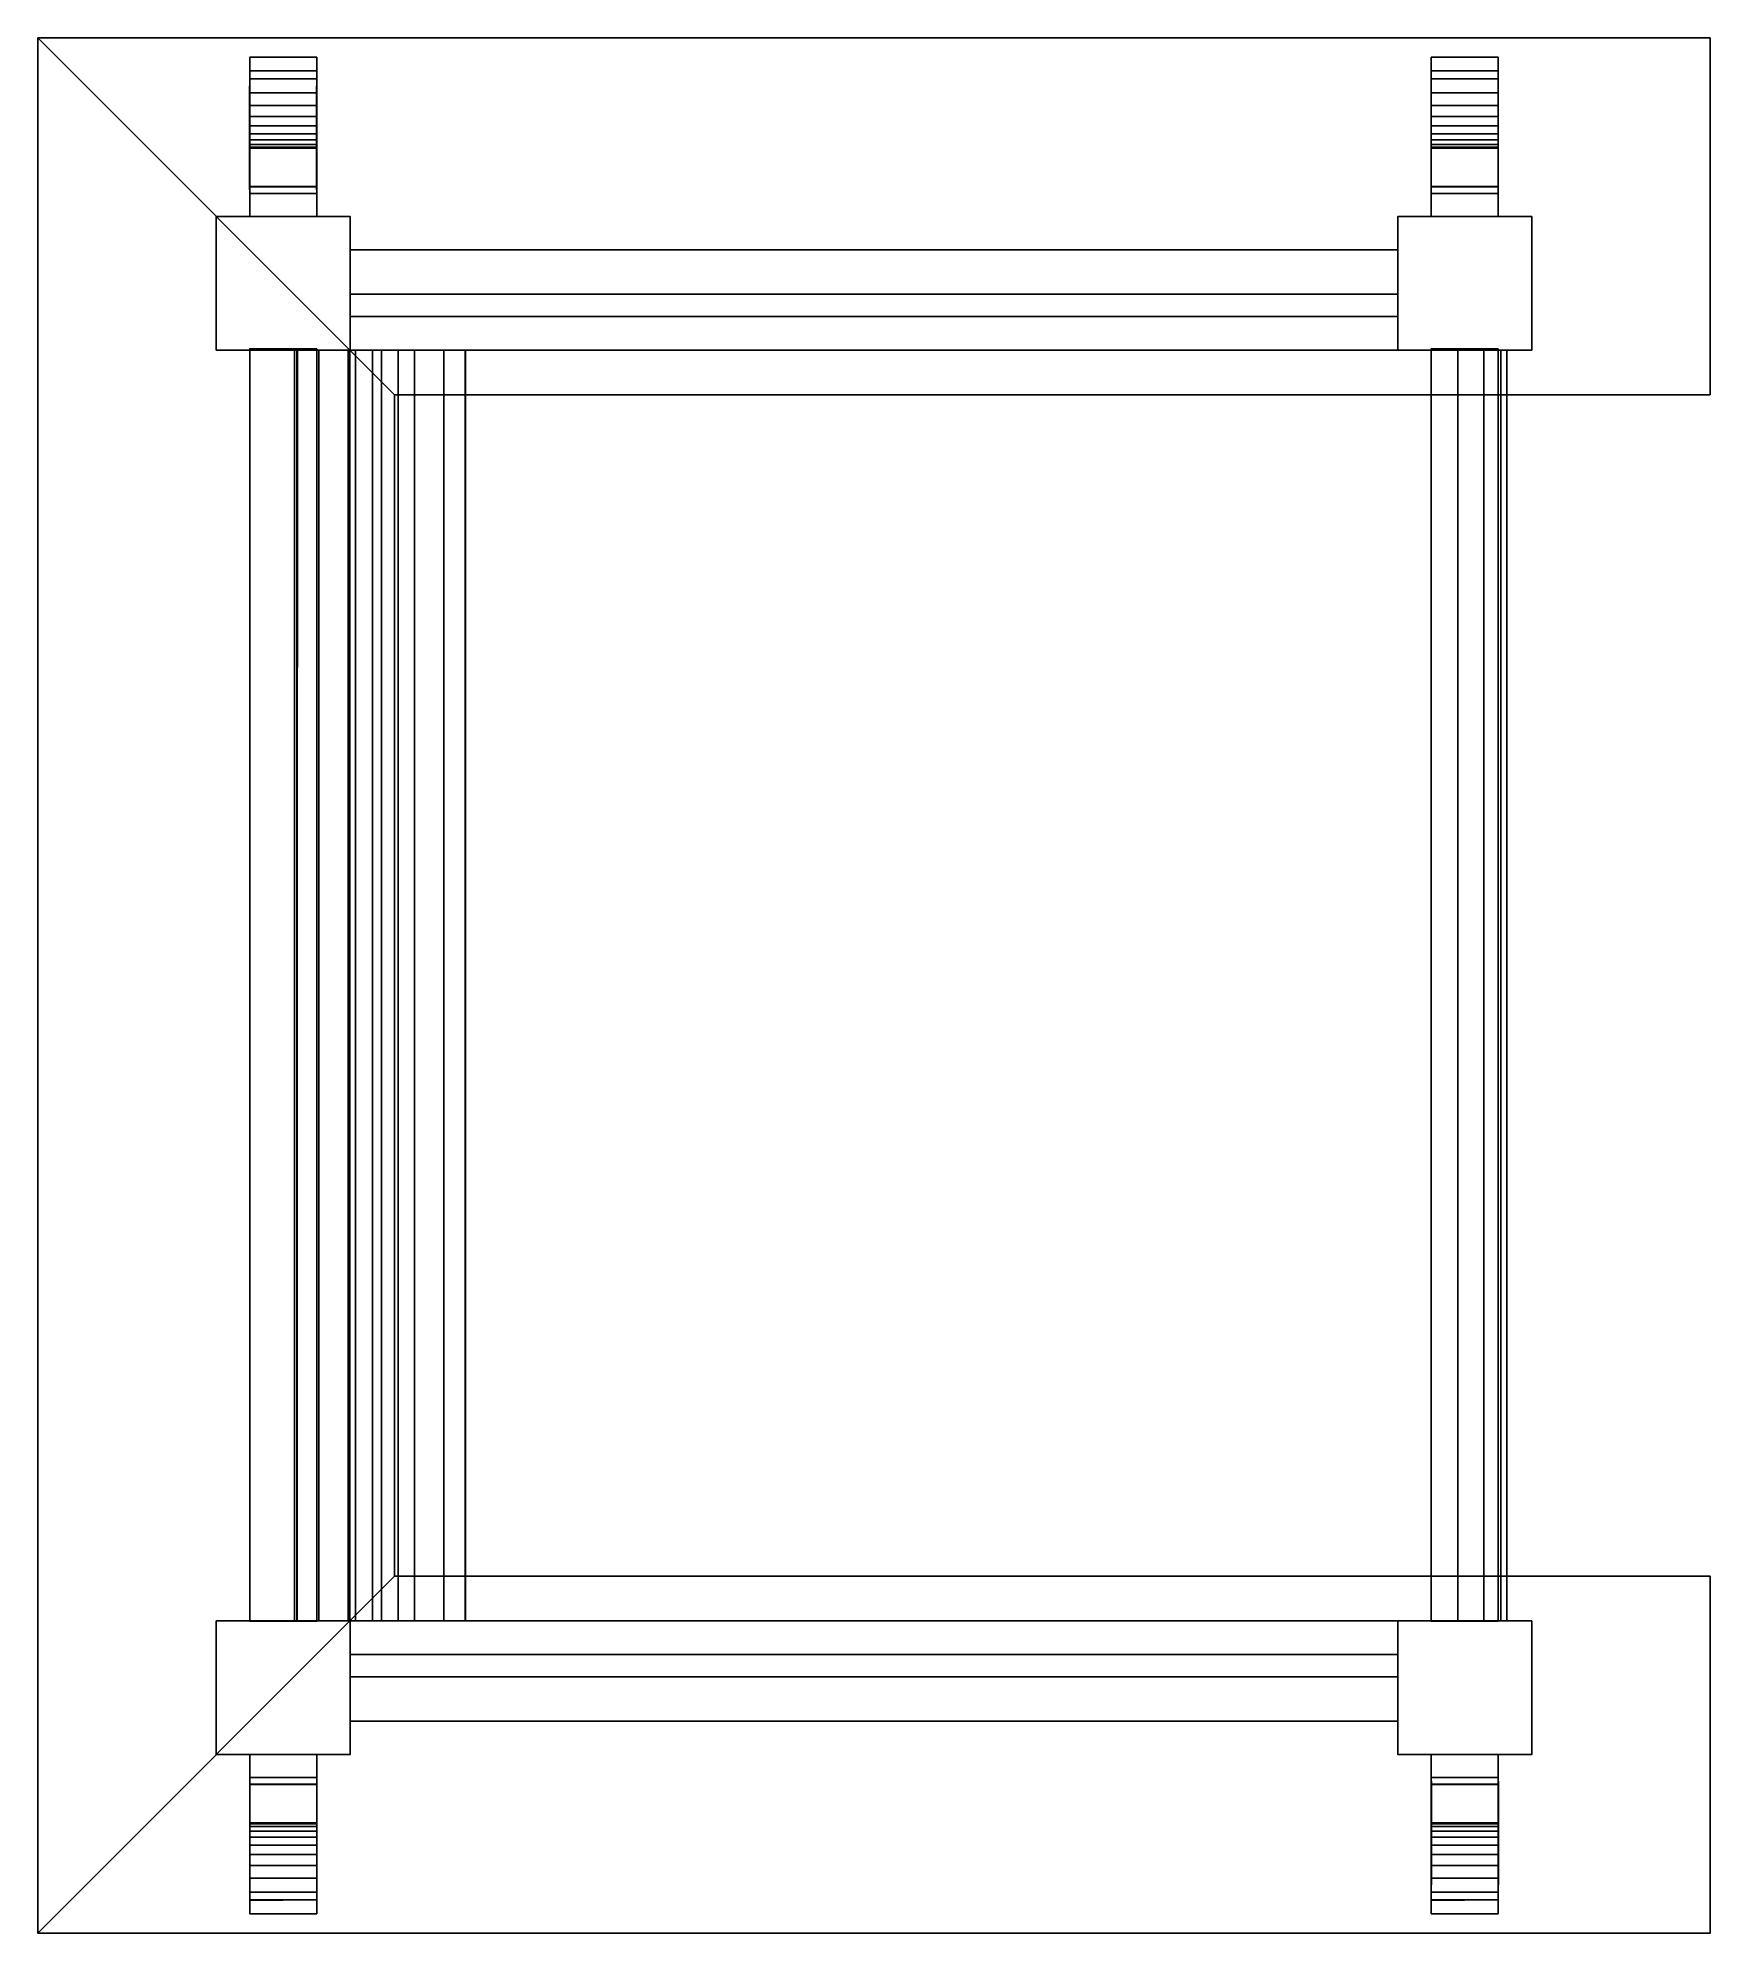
# Model space of a CAD drawing. Extents: x 0 to 0.95, y -0.54 to 0.54.
import ezdxf

# ---------------------------------------------------------------- set-up
doc = ezdxf.new("R2010")
doc.units = 0
doc.layers.get('0').update_dxf_attribs({"linetype": 'CONTINUOUS'})

msp = doc.modelspace()

# ---------------------------------------------------------------- linework, layer by layer
at = {"color": 242}
for p, q in [((0.2053, 0.3619, 0.3257), (0.2053, -0.3619, 0.3257)), ((0.2436, 0.3619, 0.6882), (0.2436, -0.3619, 0.6882)), ((0.8089, 0.3619, 0.4217), (0.8089, -0.3619, 0.4217))]:
    msp.add_line(p, q, dxfattribs=at)
msp.add_lwpolyline([(0.2434, -0.3619), (0.1476, -0.3619), (0.1478, -0.3619), (0.1478, -0.3619)], dxfattribs=at)
at = {"color": 0, "linetype": 'CONTINUOUS'}
for points in [[(0, -0.5398, 0.7366), (0, 0.5397, 0.7366), (0, 0.5397, 0.7112), (0, -0.5398, 0.7112)], [(0, 0.5397, 0.7366), (0.9525, 0.5397, 0.7366), (0.9525, 0.5397, 0.7112), (0, 0.5397, 0.7112)], [(0.9525, 0.5397, 0.7366), (0.9525, 0.3365, 0.7366), (0.9525, 0.3365, 0.7112), (0.9525, 0.5397, 0.7112)], [(0.1588, 0.5287, 0.7112), (0.1207, 0.5287, 0.7112), (0.1207, 0.5209, 0.6079), (0.1588, 0.5209, 0.6079)], [(0.1588, 0.4381, 0.7112), (0.1207, 0.4381, 0.7112), (0.1207, 0.5287, 0.7112), (0.1588, 0.5287, 0.7112)], [(0.8318, 0.5287, 0.7112), (0.7937, 0.5287, 0.7112), (0.7937, 0.5209, 0.6079), (0.8318, 0.5209, 0.6079)], [(0.8318, 0.4381, 0.7112), (0.7937, 0.4381, 0.7112), (0.7937, 0.5287, 0.7112), (0.8318, 0.5287, 0.7112)], [(0.1588, 0.4381, 0.1426), (0.1207, 0.4381, 0.1426), (0.1207, 0.4512, 0.1426), (0.1588, 0.4512, 0.1426)], [(0.8318, 0.4381, 0.1426), (0.7937, 0.4381, 0.1426), (0.7937, 0.4512, 0.1426), (0.8318, 0.4512, 0.1426)], [(0.1016, 0.3619), (0.1016, 0.4381), (0.1016, 0.4381, 0.7112), (0.1016, 0.3619, 0.7112)], [(0.1778, 0.4381), (0.1016, 0.4381), (0.1016, 0.4381, 0.7112), (0.1778, 0.4381, 0.7112)], [(0.1778, 0.3619, 0.7112), (0.1016, 0.3619, 0.7112), (0.1016, 0.4381, 0.7112), (0.1778, 0.4381, 0.7112)], [(0.1588, 0.4381, 0.7112), (0.1207, 0.4381, 0.7112), (0.1207, 0.4381, 0.1426), (0.1588, 0.4381, 0.1426)], [(0.1778, 0.3619), (0.1778, 0.4381), (0.1778, 0.4381, 0.7112), (0.1778, 0.3619, 0.7112)], [(0.7747, 0.3619), (0.7747, 0.4381), (0.7747, 0.4381, 0.7112), (0.7747, 0.3619, 0.7112)], [(0.8509, 0.4381), (0.7747, 0.4381), (0.7747, 0.4381, 0.7112), (0.8509, 0.4381, 0.7112)], [(0.8509, 0.3619, 0.7112), (0.7747, 0.3619, 0.7112), (0.7747, 0.4381, 0.7112), (0.8509, 0.4381, 0.7112)], [(0.8318, 0.4381, 0.7112), (0.7937, 0.4381, 0.7112), (0.7937, 0.4381, 0.1426), (0.8318, 0.4381, 0.1426)], [(0.8509, 0.3619), (0.8509, 0.4381), (0.8509, 0.4381, 0.7112), (0.8509, 0.3619, 0.7112)], [(0.1778, 0.381, 0.1426), (0.1778, 0.4191, 0.1426), (0.1778, 0.4191, 0.3204), (0.1778, 0.381, 0.3204)], [(0.7747, 0.4191, 0.1426), (0.1778, 0.4191, 0.1426), (0.1778, 0.4191, 0.3204), (0.7747, 0.4191, 0.3204)], [(0.7747, 0.381, 0.1426), (0.1778, 0.381, 0.1426), (0.1778, 0.4191, 0.1426), (0.7747, 0.4191, 0.1426)], [(0.7747, 0.381, 0.3204), (0.1778, 0.381, 0.3204), (0.1778, 0.4191, 0.3204), (0.7747, 0.4191, 0.3204)], [(0.7747, 0.381, 0.1426), (0.7747, 0.4191, 0.1426), (0.7747, 0.4191, 0.3204), (0.7747, 0.381, 0.3204)], [(0.1778, 0.381, 0.3204), (0.1778, 0.3937, 0.3204), (0.1778, 0.3937, 0.7086), (0.1778, 0.381, 0.7086)], [(0.1778, 0.3937, 0.3204), (0.7747, 0.3937, 0.3204), (0.7747, 0.3937, 0.7086), (0.1778, 0.3937, 0.7086)], [(0.1778, 0.381, 0.3204), (0.7747, 0.381, 0.3204), (0.7747, 0.3937, 0.3204), (0.1778, 0.3937, 0.3204)], [(0.1778, 0.381, 0.7086), (0.7747, 0.381, 0.7086), (0.7747, 0.3937, 0.7086), (0.1778, 0.3937, 0.7086)], [(0.7747, 0.381, 0.3204), (0.7747, 0.3937, 0.3204), (0.7747, 0.3937, 0.7086), (0.7747, 0.381, 0.7086)], [(0.1778, 0.381, 0.3204), (0.7747, 0.381, 0.3204), (0.7747, 0.381, 0.7086), (0.1778, 0.381, 0.7086)], [(0.7747, 0.381, 0.1426), (0.1778, 0.381, 0.1426), (0.1778, 0.381, 0.3204), (0.7747, 0.381, 0.3204)], [(0.1778, 0.3619), (0.1016, 0.3619), (0.1016, 0.3619, 0.7112), (0.1778, 0.3619, 0.7112)], [(0.1207, 0.3627, 0.1426), (0.1207, -0.362, 0.1426), (0.1207, -0.362, 0.3204), (0.1207, 0.3627, 0.3204)], [(0.1588, 0.3627, 0.3204), (0.1588, -0.362, 0.3204), (0.1207, -0.362, 0.3204), (0.1207, 0.3627, 0.3204)], [(0.1588, 0.3627, 0.1426), (0.1588, -0.362, 0.1426), (0.1207, -0.362, 0.1426), (0.1207, 0.3627, 0.1426)], [(0.1588, 0.3627, 0.1426), (0.1207, 0.3627, 0.1426), (0.1207, 0.3627, 0.3204), (0.1588, 0.3627, 0.3204)], [(0.1461, -0.362, 0.3204), (0.1461, 0.3619, 0.3204), (0.1461, 0.3619, 0.7066), (0.1461, -0.362, 0.7066)], [(0.1588, -0.362, 0.3204), (0.1461, -0.362, 0.3204), (0.1461, 0.3619, 0.3204), (0.1588, 0.3619, 0.3204)], [(0.1588, -0.362, 0.7066), (0.1461, -0.362, 0.7066), (0.1461, 0.3619, 0.7066), (0.1588, 0.3619, 0.7066)], [(0.1588, 0.3619, 0.3204), (0.1461, 0.3619, 0.3204), (0.1461, 0.3619, 0.7066), (0.1588, 0.3619, 0.7066)], [(0.1588, 0.3627, 0.1426), (0.1588, -0.362, 0.1426), (0.1588, -0.362, 0.3204), (0.1588, 0.3627, 0.3204)], [(0.1588, -0.362, 0.3204), (0.1588, 0.3619, 0.3204), (0.1588, 0.3619, 0.7066), (0.1588, -0.362, 0.7066)], [(0.8509, 0.3619), (0.7747, 0.3619), (0.7747, 0.3619, 0.7112), (0.8509, 0.3619, 0.7112)], [(0.7937, 0.3627, 0.1426), (0.7937, -0.362, 0.1426), (0.7937, -0.362, 0.3204), (0.7937, 0.3627, 0.3204)], [(0.8318, 0.3627, 0.3204), (0.8318, -0.362, 0.3204), (0.7937, -0.362, 0.3204), (0.7937, 0.3627, 0.3204)], [(0.8318, 0.3627, 0.1426), (0.8318, -0.362, 0.1426), (0.7937, -0.362, 0.1426), (0.7937, 0.3627, 0.1426)], [(0.8318, 0.3627, 0.1426), (0.7937, 0.3627, 0.1426), (0.7937, 0.3627, 0.3204), (0.8318, 0.3627, 0.3204)], [(0.8318, 0.3627, 0.1426), (0.8318, -0.362, 0.1426), (0.8318, -0.362, 0.3204), (0.8318, 0.3627, 0.3204)], [(0.2032, 0.3365, 0.7366), (0.2032, -0.3365, 0.7366), (0.2032, -0.3365, 0.7112), (0.2032, 0.3365, 0.7112)], [(0.9525, 0.3365, 0.7366), (0.2032, 0.3365, 0.7366), (0.2032, 0.3365, 0.7112), (0.9525, 0.3365, 0.7112)], [(0.2032, -0.3365, 0.7366), (0.9525, -0.3365, 0.7366), (0.9525, -0.3365, 0.7112), (0.2032, -0.3365, 0.7112)], [(0.9525, -0.3365, 0.7366), (0.9525, -0.5398, 0.7366), (0.9525, -0.5398, 0.7112), (0.9525, -0.3365, 0.7112)], [(0.1016, -0.4381), (0.1016, -0.3619), (0.1016, -0.3619, 0.7112), (0.1016, -0.4381, 0.7112)], [(0.1778, -0.3619), (0.1016, -0.3619), (0.1016, -0.3619, 0.7112), (0.1778, -0.3619, 0.7112)], [(0.1778, -0.4381, 0.7112), (0.1016, -0.4381, 0.7112), (0.1016, -0.3619, 0.7112), (0.1778, -0.3619, 0.7112)], [(0.1588, -0.362, 0.1426), (0.1207, -0.362, 0.1426), (0.1207, -0.362, 0.3204), (0.1588, -0.362, 0.3204)], [(0.1588, -0.362, 0.3204), (0.1461, -0.362, 0.3204), (0.1461, -0.362, 0.7066), (0.1588, -0.362, 0.7066)], [(0.1778, -0.4381), (0.1778, -0.3619), (0.1778, -0.3619, 0.7112), (0.1778, -0.4381, 0.7112)], [(0.7747, -0.4381), (0.7747, -0.3619), (0.7747, -0.3619, 0.7112), (0.7747, -0.4381, 0.7112)], [(0.8509, -0.3619), (0.7747, -0.3619), (0.7747, -0.3619, 0.7112), (0.8509, -0.3619, 0.7112)], [(0.8509, -0.4381), (0.7747, -0.4381), (0.7747, -0.3619), (0.8509, -0.3619)], [(0.8509, -0.4381, 0.7112), (0.7747, -0.4381, 0.7112), (0.7747, -0.3619, 0.7112), (0.8509, -0.3619, 0.7112)], [(0.8318, -0.362, 0.1426), (0.7937, -0.362, 0.1426), (0.7937, -0.362, 0.3204), (0.8318, -0.362, 0.3204)], [(0.8509, -0.4381), (0.8509, -0.3619), (0.8509, -0.3619, 0.7112), (0.8509, -0.4381, 0.7112)], [(0.1778, -0.381, 0.3204), (0.1778, -0.3937, 0.3204), (0.1778, -0.3937, 0.7106), (0.1778, -0.381, 0.7106)], [(0.7747, -0.381, 0.3204), (0.1778, -0.381, 0.3204), (0.1778, -0.381, 0.7106), (0.7747, -0.381, 0.7106)], [(0.1778, -0.4191, 0.1426), (0.1778, -0.381, 0.1426), (0.1778, -0.381, 0.3204), (0.1778, -0.4191, 0.3204)], [(0.7747, -0.381, 0.1426), (0.1778, -0.381, 0.1426), (0.1778, -0.381, 0.3204), (0.7747, -0.381, 0.3204)], [(0.7747, -0.4191, 0.1426), (0.1778, -0.4191, 0.1426), (0.1778, -0.381, 0.1426), (0.7747, -0.381, 0.1426)], [(0.7747, -0.381, 0.3204), (0.1778, -0.381, 0.3204), (0.1778, -0.3937, 0.3204), (0.7747, -0.3937, 0.3204)], [(0.7747, -0.4191, 0.3204), (0.1778, -0.4191, 0.3204), (0.1778, -0.381, 0.3204), (0.7747, -0.381, 0.3204)], [(0.7747, -0.381, 0.7106), (0.1778, -0.381, 0.7106), (0.1778, -0.3937, 0.7106), (0.7747, -0.3937, 0.7106)], [(0.7747, -0.381, 0.3204), (0.7747, -0.3937, 0.3204), (0.7747, -0.3937, 0.7106), (0.7747, -0.381, 0.7106)], [(0.7747, -0.4191, 0.1426), (0.7747, -0.381, 0.1426), (0.7747, -0.381, 0.3204), (0.7747, -0.4191, 0.3204)], [(0.7747, -0.3937, 0.3204), (0.1778, -0.3937, 0.3204), (0.1778, -0.3937, 0.7106), (0.7747, -0.3937, 0.7106)], [(0.7747, -0.4191, 0.1426), (0.1778, -0.4191, 0.1426), (0.1778, -0.4191, 0.3204), (0.7747, -0.4191, 0.3204)], [(0.1778, -0.4381), (0.1016, -0.4381), (0.1016, -0.4381, 0.7112), (0.1778, -0.4381, 0.7112)], [(0.1207, -0.4381, 0.7112), (0.1588, -0.4381, 0.7112), (0.1588, -0.4381, 0.1426), (0.1207, -0.4381, 0.1426)], [(0.1207, -0.4381, 0.1426), (0.1588, -0.4381, 0.1426), (0.1588, -0.4512, 0.1426), (0.1207, -0.4512, 0.1426)], [(0.1207, -0.4381, 0.7112), (0.1588, -0.4381, 0.7112), (0.1588, -0.5287, 0.7112), (0.1207, -0.5287, 0.7112)], [(0.8509, -0.4381), (0.7747, -0.4381), (0.7747, -0.4381, 0.7112), (0.8509, -0.4381, 0.7112)], [(0.7937, -0.4381, 0.7112), (0.8318, -0.4381, 0.7112), (0.8318, -0.4381, 0.1426), (0.7937, -0.4381, 0.1426)], [(0.7937, -0.4381, 0.1426), (0.8318, -0.4381, 0.1426), (0.8318, -0.4512, 0.1426), (0.7937, -0.4512, 0.1426)], [(0.7937, -0.4381, 0.7112), (0.8318, -0.4381, 0.7112), (0.8318, -0.5287, 0.7112), (0.7937, -0.5287, 0.7112)], [(0.1207, -0.5287, 0.7112), (0.1588, -0.5287, 0.7112), (0.1588, -0.5209, 0.6079), (0.1207, -0.5209, 0.6079)], [(0.9525, -0.5398, 0.7366), (0, -0.5398, 0.7366), (0, -0.5398, 0.7112), (0.9525, -0.5398, 0.7112)]]:
    msp.add_3dface(points, dxfattribs=at)
at = {"color": 242, "linetype": 'CONTINUOUS'}
for points in [[(0.1474, 0.3619, 0.6882), (0.1476, 0.3619, 0.4272), (0.1476, -0.3619, 0.4272), (0.1474, -0.3619, 0.6882)], [(0.2053, 0.3619, 0.3257), (0.8089, 0.3619, 0.3259), (0.8089, -0.3619, 0.3259), (0.2053, -0.3619, 0.3257)], [(0.2434, 0.3619, 0.4272), (0.2436, 0.3619, 0.6882), (0.2436, -0.3619, 0.6882), (0.2434, -0.3619, 0.4272)]]:
    msp.add_3dface(points, dxfattribs=at)

# ---------------------------------------------------------------- meshes
mesh = msp.add_polyface()
corners = [(0.2032, 0.3365, 0.7112), (0.2032, -0.3365, 0.7112), (0, -0.5398, 0.7112), (0, 0.5397, 0.7112)]
mesh.append_faces([[corners[k] for k in face] for face in [(0, 1, 2, 3)]], dxfattribs={"vtx1": -1, "vtx3": -1})
mesh = msp.add_polyface()
corners = [(0.2032, 0.3365, 0.7366), (0.2032, -0.3365, 0.7366), (0, -0.5398, 0.7366), (0, 0.5397, 0.7366)]
mesh.append_faces([[corners[k] for k in face] for face in [(0, 1, 2, 3)]], dxfattribs={"vtx1": -1, "vtx3": -1})
mesh = msp.add_polyface()
corners = [(0.9525, 0.3365, 0.7112), (0.9525, 0.5397, 0.7112), (0, 0.5397, 0.7112), (0.2032, 0.3365, 0.7112)]
mesh.append_faces([[corners[k] for k in face] for face in [(0, 1, 2, 3)]], dxfattribs={"vtx2": -1})
mesh = msp.add_polyface()
corners = [(0.9525, 0.3365, 0.7366), (0.9525, 0.5397, 0.7366), (0, 0.5397, 0.7366), (0.2032, 0.3365, 0.7366)]
mesh.append_faces([[corners[k] for k in face] for face in [(0, 1, 2, 3)]], dxfattribs={"vtx2": -1})
mesh = msp.add_polyface()
corners = [(0.1207, 0.4381, 0.7112), (0.1207, 0.5287, 0.7112), (0.1207, 0.5209, 0.6079), (0.1207, 0.5164, 0.6037), (0.1206, 0.5084, 0.595), (0.1207, 0.5013, 0.5857), (0.1207, 0.495, 0.5758), (0.1207, 0.4896, 0.5654), (0.1206, 0.4851, 0.5546), (0.1207, 0.4815, 0.5434), (0.1206, 0.479, 0.5319), (0.1206, 0.4775, 0.5203), (0.1207, 0.477, 0.5086)]
mesh.append_faces([[corners[k] for k in face] for face in [(0, 3, 4), (0, 4, 5), (0, 5, 6), (0, 6, 7), (0, 7, 8), (0, 8, 9), (0, 9, 10), (0, 10, 11), (0, 11, 12)]], dxfattribs={"vtx0": -1, "vtx2": -1})
mesh.append_faces([[corners[k] for k in face] for face in [(0, 1, 2, 3)]], dxfattribs={"vtx3": -1})
at = {"color": 0, "linetype": 'CONTINUOUS'}
mesh = msp.add_polyface(dxfattribs=at)
corners = [(0.1206, 0.477, 0.5086), (0.1588, 0.477, 0.5086), (0.1587, 0.455, 0.1679), (0.1206, 0.455, 0.1679), (0.1207, 0.4551, 0.1682), (0.1207, 0.4512, 0.1426), (0.1588, 0.4512, 0.1426), (0.1588, 0.4551, 0.1682), (0.1207, 0.5164, 0.6037), (0.1588, 0.5164, 0.6037), (0.1588, 0.5084, 0.595), (0.1207, 0.5084, 0.595), (0.1207, 0.4816, 0.5434), (0.1588, 0.4816, 0.5434), (0.1588, 0.479, 0.5319), (0.1207, 0.479, 0.5319), (0.1207, 0.4775, 0.5203), (0.1588, 0.4775, 0.5203), (0.1206, 0.479, 0.5319), (0.1588, 0.479, 0.5319), (0.1207, 0.495, 0.5758), (0.1588, 0.495, 0.5758), (0.1588, 0.4896, 0.5654), (0.1207, 0.4896, 0.5654), (0.1588, 0.4851, 0.5546), (0.1207, 0.4851, 0.5546), (0.1207, 0.5013, 0.5857), (0.1588, 0.5013, 0.5857), (0.1587, 0.5084, 0.595), (0.1587, 0.5013, 0.5857), (0.1207, 0.5209, 0.6079), (0.1588, 0.5211, 0.608)]
mesh.append_faces([[corners[k] for k in face] for face in [(4, 5, 6, 7)]], dxfattribs={"color": 0})
mesh.append_faces([[corners[k] for k in face] for face in [(0, 1, 2, 3), (9, 8, 30, 31)]], dxfattribs={"vtx0": -1, "color": 0})
mesh.append_faces([[corners[k] for k in face] for face in [(8, 9, 10, 11), (12, 13, 14, 15), (16, 17, 1, 0), (18, 19, 17, 16), (20, 21, 22, 23), (23, 22, 24, 25), (25, 24, 13, 12), (26, 27, 21, 20), (11, 28, 29, 26)]], dxfattribs={"vtx0": -1, "vtx2": -1, "color": 0})
mesh = msp.add_polyface()
corners = [(0.1588, 0.4381, 0.7112), (0.1588, 0.5287, 0.7112), (0.1588, 0.5209, 0.6079), (0.1588, 0.5164, 0.6037), (0.1587, 0.5084, 0.595), (0.1588, 0.5013, 0.5857), (0.1588, 0.495, 0.5758), (0.1588, 0.4896, 0.5654), (0.1587, 0.4851, 0.5546), (0.1588, 0.4815, 0.5434), (0.1587, 0.479, 0.5319), (0.1587, 0.4775, 0.5203), (0.1588, 0.477, 0.5086)]
mesh.append_faces([[corners[k] for k in face] for face in [(0, 3, 4), (0, 4, 5), (0, 5, 6), (0, 6, 7), (0, 7, 8), (0, 8, 9), (0, 9, 10), (0, 10, 11), (0, 11, 12)]], dxfattribs={"vtx0": -1, "vtx2": -1})
mesh.append_faces([[corners[k] for k in face] for face in [(0, 1, 2, 3)]], dxfattribs={"vtx3": -1})
mesh = msp.add_polyface()
corners = [(0.7937, 0.4381, 0.7112), (0.7937, 0.5287, 0.7112), (0.7937, 0.5209, 0.6079), (0.7937, 0.5164, 0.6037), (0.7937, 0.5084, 0.595), (0.7937, 0.5013, 0.5857), (0.7937, 0.495, 0.5758), (0.7937, 0.4896, 0.5654), (0.7937, 0.4851, 0.5546), (0.7937, 0.4815, 0.5434), (0.7937, 0.479, 0.5319), (0.7937, 0.4775, 0.5203), (0.7937, 0.477, 0.5086)]
mesh.append_faces([[corners[k] for k in face] for face in [(0, 3, 4), (0, 4, 5), (0, 5, 6), (0, 6, 7), (0, 7, 8), (0, 8, 9), (0, 9, 10), (0, 10, 11), (0, 11, 12)]], dxfattribs={"vtx0": -1, "vtx2": -1})
mesh.append_faces([[corners[k] for k in face] for face in [(0, 1, 2, 3)]], dxfattribs={"vtx3": -1})
mesh = msp.add_polyface(dxfattribs=at)
corners = [(0.7937, 0.477, 0.5086), (0.8318, 0.477, 0.5086), (0.8318, 0.455, 0.1679), (0.7937, 0.455, 0.1679), (0.7937, 0.4551, 0.1682), (0.7937, 0.4512, 0.1426), (0.8318, 0.4512, 0.1426), (0.8318, 0.4551, 0.1682), (0.7937, 0.5164, 0.6037), (0.8318, 0.5164, 0.6037), (0.8318, 0.5084, 0.595), (0.7937, 0.5084, 0.595), (0.7937, 0.4816, 0.5434), (0.8318, 0.4816, 0.5434), (0.8318, 0.479, 0.5319), (0.7937, 0.479, 0.5319), (0.7937, 0.4775, 0.5203), (0.8318, 0.4775, 0.5203), (0.7937, 0.479, 0.5319), (0.8318, 0.479, 0.5319), (0.7937, 0.495, 0.5758), (0.8318, 0.495, 0.5758), (0.8318, 0.4896, 0.5654), (0.7937, 0.4896, 0.5654), (0.8318, 0.4851, 0.5546), (0.7937, 0.4851, 0.5546), (0.7937, 0.5013, 0.5857), (0.8318, 0.5013, 0.5857), (0.8318, 0.5084, 0.595), (0.8318, 0.5013, 0.5857), (0.7937, 0.5209, 0.6079), (0.8318, 0.5211, 0.608)]
mesh.append_faces([[corners[k] for k in face] for face in [(4, 5, 6, 7)]], dxfattribs={"color": 0})
mesh.append_faces([[corners[k] for k in face] for face in [(0, 1, 2, 3), (9, 8, 30, 31)]], dxfattribs={"vtx0": -1, "color": 0})
mesh.append_faces([[corners[k] for k in face] for face in [(8, 9, 10, 11), (12, 13, 14, 15), (16, 17, 1, 0), (18, 19, 17, 16), (20, 21, 22, 23), (23, 22, 24, 25), (25, 24, 13, 12), (26, 27, 21, 20), (11, 28, 29, 26)]], dxfattribs={"vtx0": -1, "vtx2": -1, "color": 0})
mesh = msp.add_polyface()
corners = [(0.8318, 0.4381, 0.7112), (0.8318, 0.5287, 0.7112), (0.8318, 0.5209, 0.6079), (0.8318, 0.5164, 0.6037), (0.8318, 0.5084, 0.595), (0.8318, 0.5013, 0.5857), (0.8318, 0.495, 0.5758), (0.8318, 0.4896, 0.5654), (0.8318, 0.4851, 0.5546), (0.8318, 0.4815, 0.5434), (0.8318, 0.479, 0.5319), (0.8318, 0.4775, 0.5203), (0.8318, 0.477, 0.5086)]
mesh.append_faces([[corners[k] for k in face] for face in [(0, 3, 4), (0, 4, 5), (0, 5, 6), (0, 6, 7), (0, 7, 8), (0, 8, 9), (0, 9, 10), (0, 10, 11), (0, 11, 12)]], dxfattribs={"vtx0": -1, "vtx2": -1})
mesh.append_faces([[corners[k] for k in face] for face in [(0, 1, 2, 3)]], dxfattribs={"vtx3": -1})
mesh = msp.add_polyface()
corners = [(0.1207, 0.4551, 0.1682), (0.1207, 0.477, 0.5086), (0.1207, 0.4381, 0.7112), (0.1207, 0.4381, 0.1426)]
mesh.append_faces([[corners[k] for k in face] for face in [(0, 1, 2, 3)]], dxfattribs={"vtx1": -1, "vtx3": -1})
mesh = msp.add_polyface()
corners = [(0.1588, 0.4551, 0.1682), (0.1588, 0.477, 0.5086), (0.1588, 0.4381, 0.7112), (0.1588, 0.4381, 0.1426)]
mesh.append_faces([[corners[k] for k in face] for face in [(0, 1, 2, 3)]], dxfattribs={"vtx1": -1, "vtx3": -1})
mesh = msp.add_polyface()
corners = [(0.7937, 0.4551, 0.1682), (0.7937, 0.477, 0.5086), (0.7937, 0.4381, 0.7112), (0.7937, 0.4381, 0.1426)]
mesh.append_faces([[corners[k] for k in face] for face in [(0, 1, 2, 3)]], dxfattribs={"vtx1": -1, "vtx3": -1})
mesh = msp.add_polyface()
corners = [(0.8318, 0.4551, 0.1682), (0.8318, 0.477, 0.5086), (0.8318, 0.4381, 0.7112), (0.8318, 0.4381, 0.1426)]
mesh.append_faces([[corners[k] for k in face] for face in [(0, 1, 2, 3)]], dxfattribs={"vtx1": -1, "vtx3": -1})
mesh = msp.add_polyface()
corners = [(0.1207, 0.4551, 0.1682), (0.1206, 0.455, 0.1679), (0.1207, 0.4512, 0.1426), (0.1207, 0.4381, 0.1426)]
mesh.append_faces([[corners[k] for k in face] for face in [(0, 1, 2, 3)]], dxfattribs={"vtx3": -1})
mesh = msp.add_polyface()
corners = [(0.1588, 0.4551, 0.1682), (0.1587, 0.455, 0.1679), (0.1588, 0.4512, 0.1426), (0.1588, 0.4381, 0.1426)]
mesh.append_faces([[corners[k] for k in face] for face in [(0, 1, 2, 3)]], dxfattribs={"vtx3": -1})
mesh = msp.add_polyface()
corners = [(0.7937, 0.4551, 0.1682), (0.7937, 0.455, 0.1679), (0.7937, 0.4512, 0.1426), (0.7937, 0.4381, 0.1426)]
mesh.append_faces([[corners[k] for k in face] for face in [(0, 1, 2, 3)]], dxfattribs={"vtx3": -1})
mesh = msp.add_polyface()
corners = [(0.8318, 0.4551, 0.1682), (0.8318, 0.455, 0.1679), (0.8318, 0.4512, 0.1426), (0.8318, 0.4381, 0.1426)]
mesh.append_faces([[corners[k] for k in face] for face in [(0, 1, 2, 3)]], dxfattribs={"vtx3": -1})
at = {"color": 242}
mesh = msp.add_polyface(dxfattribs=at)
corners = [(0.2434, 0.3619, 0.4272), (0.2436, 0.3619, 0.6882), (0.2313, 0.3619, 0.7029), (0.2146, 0.3619, 0.7125), (0.1957, 0.3619, 0.7159), (0.1768, 0.3619, 0.7125), (0.1601, 0.3619, 0.7029), (0.1474, 0.3619, 0.6882), (0.1476, 0.3619, 0.4272)]
mesh.append_faces([[corners[k] for k in face] for face in [(0, 7, 8)]], dxfattribs={"vtx0": -1, "color": 242})
mesh.append_faces([[corners[k] for k in face] for face in [(0, 3, 4), (0, 4, 5), (0, 5, 6), (0, 6, 7)]], dxfattribs={"vtx0": -1, "vtx2": -1, "color": 242})
mesh.append_faces([[corners[k] for k in face] for face in [(0, 1, 2, 3)]], dxfattribs={"vtx3": -1, "color": 242})
mesh = msp.add_polyface(dxfattribs=at)
corners = [(0.2053, 0.3619, 0.4219), (0.8089, 0.3619, 0.4217), (0.8333, 0.3619, 0.3927), (0.8367, 0.3619, 0.3738), (0.8333, 0.3619, 0.3549), (0.8237, 0.3619, 0.3382), (0.8089, 0.3619, 0.3259), (0.2053, 0.3619, 0.3257), (0.1906, 0.3619, 0.3381), (0.181, 0.3619, 0.3547), (0.1776, 0.3619, 0.3736), (0.181, 0.3619, 0.3926), (0.1906, 0.3619, 0.4092)]
mesh.append_faces([[corners[k] for k in face] for face in [(0, 11, 12)]], dxfattribs={"vtx0": -1, "color": 242})
mesh.append_faces([[corners[k] for k in face] for face in [(0, 3, 4), (0, 4, 5), (0, 5, 6), (0, 6, 7), (0, 7, 8), (0, 8, 9), (0, 9, 10), (0, 10, 11)]], dxfattribs={"vtx0": -1, "vtx2": -1, "color": 242})
mesh.append_faces([[corners[k] for k in face] for face in [(0, 1, 2, 3)]], dxfattribs={"vtx3": -1, "color": 242})
at = {"color": 242, "linetype": 'CONTINUOUS'}
mesh = msp.add_polyface(dxfattribs=at)
corners = [(0.8089, 0.3619, 0.4217), (0.2053, 0.3619, 0.4219), (0.2053, -0.3619, 0.4219), (0.8089, -0.3619, 0.4217)]
mesh.append_faces([[corners[k] for k in face] for face in [(0, 1, 2, 3)]], dxfattribs={"color": 242})
mesh = msp.add_polyface()
corners = [(0, -0.5398, 0.7112), (0.2032, -0.3365, 0.7112), (0.9525, -0.3365, 0.7112), (0.9525, -0.5398, 0.7112)]
mesh.append_faces([[corners[k] for k in face] for face in [(0, 1, 2, 3)]], dxfattribs={"vtx0": -1})
mesh = msp.add_polyface()
corners = [(0, -0.5398, 0.7366), (0.2032, -0.3365, 0.7366), (0.9525, -0.3365, 0.7366), (0.9525, -0.5398, 0.7366)]
mesh.append_faces([[corners[k] for k in face] for face in [(0, 1, 2, 3)]], dxfattribs={"vtx0": -1})
at = {"color": 242}
mesh = msp.add_polyface(dxfattribs=at)
corners = [(0.2434, -0.3619, 0.4272), (0.2436, -0.3619, 0.6882), (0.2313, -0.3619, 0.7029), (0.2146, -0.3619, 0.7125), (0.1957, -0.3619, 0.7159), (0.1768, -0.3619, 0.7125), (0.1601, -0.3619, 0.7029), (0.1474, -0.3619, 0.6882), (0.1476, -0.3619, 0.4272)]
mesh.append_faces([[corners[k] for k in face] for face in [(0, 7, 8)]], dxfattribs={"vtx0": -1, "color": 242})
mesh.append_faces([[corners[k] for k in face] for face in [(0, 3, 4), (0, 4, 5), (0, 5, 6), (0, 6, 7)]], dxfattribs={"vtx0": -1, "vtx2": -1, "color": 242})
mesh.append_faces([[corners[k] for k in face] for face in [(0, 1, 2, 3)]], dxfattribs={"vtx3": -1, "color": 242})
mesh = msp.add_polyface(dxfattribs=at)
corners = [(0.2053, -0.3619, 0.4219), (0.8089, -0.3619, 0.4217), (0.8333, -0.3619, 0.3927), (0.8367, -0.3619, 0.3738), (0.8333, -0.3619, 0.3549), (0.8237, -0.3619, 0.3382), (0.8089, -0.3619, 0.3259), (0.2053, -0.3619, 0.3257), (0.1906, -0.3619, 0.3381), (0.181, -0.3619, 0.3547), (0.1776, -0.3619, 0.3736), (0.181, -0.3619, 0.3926), (0.1906, -0.3619, 0.4092)]
mesh.append_faces([[corners[k] for k in face] for face in [(0, 11, 12)]], dxfattribs={"vtx0": -1, "color": 242})
mesh.append_faces([[corners[k] for k in face] for face in [(0, 3, 4), (0, 4, 5), (0, 5, 6), (0, 6, 7), (0, 7, 8), (0, 8, 9), (0, 9, 10), (0, 10, 11)]], dxfattribs={"vtx0": -1, "vtx2": -1, "color": 242})
mesh.append_faces([[corners[k] for k in face] for face in [(0, 1, 2, 3)]], dxfattribs={"vtx3": -1, "color": 242})
mesh = msp.add_polyface()
corners = [(0.1207, -0.4551, 0.1682), (0.1207, -0.477, 0.5086), (0.1207, -0.4381, 0.7112), (0.1207, -0.4381, 0.1426)]
mesh.append_faces([[corners[k] for k in face] for face in [(0, 1, 2, 3)]], dxfattribs={"vtx1": -1, "vtx3": -1})
mesh = msp.add_polyface()
corners = [(0.1207, -0.4551, 0.1682), (0.1207, -0.455, 0.1679), (0.1207, -0.4512, 0.1426), (0.1207, -0.4381, 0.1426)]
mesh.append_faces([[corners[k] for k in face] for face in [(0, 1, 2, 3)]], dxfattribs={"vtx3": -1})
mesh = msp.add_polyface()
corners = [(0.1207, -0.4381, 0.7112), (0.1207, -0.5287, 0.7112), (0.1207, -0.5209, 0.6079), (0.1207, -0.5164, 0.6037), (0.1207, -0.5084, 0.595), (0.1207, -0.5013, 0.5857), (0.1207, -0.495, 0.5758), (0.1207, -0.4896, 0.5654), (0.1207, -0.4851, 0.5546), (0.1207, -0.4815, 0.5434), (0.1207, -0.479, 0.5319), (0.1207, -0.4775, 0.5203), (0.1207, -0.477, 0.5086)]
mesh.append_faces([[corners[k] for k in face] for face in [(0, 3, 4), (0, 4, 5), (0, 5, 6), (0, 6, 7), (0, 7, 8), (0, 8, 9), (0, 9, 10), (0, 10, 11), (0, 11, 12)]], dxfattribs={"vtx0": -1, "vtx2": -1})
mesh.append_faces([[corners[k] for k in face] for face in [(0, 1, 2, 3)]], dxfattribs={"vtx3": -1})
mesh = msp.add_polyface()
corners = [(0.1588, -0.4551, 0.1682), (0.1588, -0.477, 0.5086), (0.1588, -0.4381, 0.7112), (0.1588, -0.4381, 0.1426)]
mesh.append_faces([[corners[k] for k in face] for face in [(0, 1, 2, 3)]], dxfattribs={"vtx1": -1, "vtx3": -1})
mesh = msp.add_polyface()
corners = [(0.1588, -0.4551, 0.1682), (0.1588, -0.455, 0.1679), (0.1588, -0.4512, 0.1426), (0.1588, -0.4381, 0.1426)]
mesh.append_faces([[corners[k] for k in face] for face in [(0, 1, 2, 3)]], dxfattribs={"vtx3": -1})
mesh = msp.add_polyface()
corners = [(0.1588, -0.4381, 0.7112), (0.1588, -0.5287, 0.7112), (0.1588, -0.5209, 0.6079), (0.1588, -0.5164, 0.6037), (0.1588, -0.5084, 0.595), (0.1588, -0.5013, 0.5857), (0.1588, -0.495, 0.5758), (0.1588, -0.4896, 0.5654), (0.1588, -0.4851, 0.5546), (0.1588, -0.4815, 0.5434), (0.1588, -0.479, 0.5319), (0.1588, -0.4775, 0.5203), (0.1588, -0.477, 0.5086)]
mesh.append_faces([[corners[k] for k in face] for face in [(0, 3, 4), (0, 4, 5), (0, 5, 6), (0, 6, 7), (0, 7, 8), (0, 8, 9), (0, 9, 10), (0, 10, 11), (0, 11, 12)]], dxfattribs={"vtx0": -1, "vtx2": -1})
mesh.append_faces([[corners[k] for k in face] for face in [(0, 1, 2, 3)]], dxfattribs={"vtx3": -1})
mesh = msp.add_polyface()
corners = [(0.7937, -0.4551, 0.1682), (0.7937, -0.477, 0.5086), (0.7937, -0.4381, 0.7112), (0.7937, -0.4381, 0.1426)]
mesh.append_faces([[corners[k] for k in face] for face in [(0, 1, 2, 3)]], dxfattribs={"vtx1": -1, "vtx3": -1})
mesh = msp.add_polyface()
corners = [(0.7937, -0.4551, 0.1682), (0.7938, -0.455, 0.1679), (0.7937, -0.4512, 0.1426), (0.7937, -0.4381, 0.1426)]
mesh.append_faces([[corners[k] for k in face] for face in [(0, 1, 2, 3)]], dxfattribs={"vtx3": -1})
mesh = msp.add_polyface()
corners = [(0.7937, -0.4381, 0.7112), (0.7937, -0.5287, 0.7112), (0.7937, -0.5209, 0.6079), (0.7937, -0.5164, 0.6037), (0.7938, -0.5084, 0.595), (0.7937, -0.5013, 0.5857), (0.7937, -0.495, 0.5758), (0.7937, -0.4896, 0.5654), (0.7938, -0.4851, 0.5546), (0.7937, -0.4815, 0.5434), (0.7938, -0.479, 0.5319), (0.7938, -0.4775, 0.5203), (0.7937, -0.477, 0.5086)]
mesh.append_faces([[corners[k] for k in face] for face in [(0, 3, 4), (0, 4, 5), (0, 5, 6), (0, 6, 7), (0, 7, 8), (0, 8, 9), (0, 9, 10), (0, 10, 11), (0, 11, 12)]], dxfattribs={"vtx0": -1, "vtx2": -1})
mesh.append_faces([[corners[k] for k in face] for face in [(0, 1, 2, 3)]], dxfattribs={"vtx3": -1})
mesh = msp.add_polyface()
corners = [(0.8318, -0.4551, 0.1682), (0.8318, -0.477, 0.5086), (0.8318, -0.4381, 0.7112), (0.8318, -0.4381, 0.1426)]
mesh.append_faces([[corners[k] for k in face] for face in [(0, 1, 2, 3)]], dxfattribs={"vtx1": -1, "vtx3": -1})
mesh = msp.add_polyface()
corners = [(0.8318, -0.4551, 0.1682), (0.8319, -0.455, 0.1679), (0.8318, -0.4512, 0.1426), (0.8318, -0.4381, 0.1426)]
mesh.append_faces([[corners[k] for k in face] for face in [(0, 1, 2, 3)]], dxfattribs={"vtx3": -1})
mesh = msp.add_polyface()
corners = [(0.8318, -0.4381, 0.7112), (0.8318, -0.5287, 0.7112), (0.8318, -0.5209, 0.6079), (0.8318, -0.5164, 0.6037), (0.8319, -0.5084, 0.595), (0.8318, -0.5013, 0.5857), (0.8318, -0.495, 0.5758), (0.8318, -0.4896, 0.5654), (0.8319, -0.4851, 0.5546), (0.8318, -0.4815, 0.5434), (0.8319, -0.479, 0.5319), (0.8319, -0.4775, 0.5203), (0.8318, -0.477, 0.5086)]
mesh.append_faces([[corners[k] for k in face] for face in [(0, 3, 4), (0, 4, 5), (0, 5, 6), (0, 6, 7), (0, 7, 8), (0, 8, 9), (0, 9, 10), (0, 10, 11), (0, 11, 12)]], dxfattribs={"vtx0": -1, "vtx2": -1})
mesh.append_faces([[corners[k] for k in face] for face in [(0, 1, 2, 3)]], dxfattribs={"vtx3": -1})
at = {"color": 0, "linetype": 'CONTINUOUS'}
mesh = msp.add_polyface(dxfattribs=at)
corners = [(0.1588, -0.4551, 0.1682), (0.1588, -0.4512, 0.1426), (0.1207, -0.4512, 0.1426), (0.1207, -0.4551, 0.1682), (0.1588, -0.5164, 0.6037), (0.1207, -0.5164, 0.6037), (0.1207, -0.5084, 0.595), (0.1588, -0.5084, 0.595), (0.1588, -0.4816, 0.5434), (0.1207, -0.4816, 0.5434), (0.1207, -0.479, 0.5319), (0.1588, -0.479, 0.5319), (0.1588, -0.4775, 0.5203), (0.1207, -0.4775, 0.5203), (0.1207, -0.477, 0.5086), (0.1588, -0.477, 0.5086), (0.1588, -0.479, 0.5319), (0.1207, -0.479, 0.5319), (0.1588, -0.495, 0.5758), (0.1207, -0.495, 0.5758), (0.1207, -0.4896, 0.5654), (0.1588, -0.4896, 0.5654), (0.1207, -0.4851, 0.5546), (0.1588, -0.4851, 0.5546), (0.1588, -0.5013, 0.5857), (0.1207, -0.5013, 0.5857), (0.1207, -0.5084, 0.595), (0.1207, -0.5013, 0.5857), (0.1588, -0.5209, 0.6079), (0.1207, -0.5211, 0.608), (0.1207, -0.455, 0.1679), (0.1588, -0.455, 0.1679)]
mesh.append_faces([[corners[k] for k in face] for face in [(0, 1, 2, 3)]], dxfattribs={"color": 0})
mesh.append_faces([[corners[k] for k in face] for face in [(5, 4, 28, 29), (15, 14, 30, 31)]], dxfattribs={"vtx0": -1, "color": 0})
mesh.append_faces([[corners[k] for k in face] for face in [(4, 5, 6, 7), (8, 9, 10, 11), (12, 13, 14, 15), (16, 17, 13, 12), (18, 19, 20, 21), (21, 20, 22, 23), (23, 22, 9, 8), (24, 25, 19, 18), (7, 26, 27, 24)]], dxfattribs={"vtx0": -1, "vtx2": -1, "color": 0})
mesh = msp.add_polyface(dxfattribs=at)
corners = [(0.8319, -0.477, 0.5086), (0.7938, -0.477, 0.5086), (0.7938, -0.455, 0.1679), (0.8319, -0.455, 0.1679), (0.8318, -0.4551, 0.1682), (0.8318, -0.4512, 0.1426), (0.7937, -0.4512, 0.1426), (0.7937, -0.4551, 0.1682), (0.8318, -0.5164, 0.6037), (0.7937, -0.5164, 0.6037), (0.7937, -0.5084, 0.595), (0.8318, -0.5084, 0.595), (0.8318, -0.4816, 0.5434), (0.7937, -0.4816, 0.5434), (0.7937, -0.479, 0.5319), (0.8318, -0.479, 0.5319), (0.8318, -0.4775, 0.5203), (0.7937, -0.4775, 0.5203), (0.8319, -0.479, 0.5319), (0.7938, -0.479, 0.5319), (0.8318, -0.495, 0.5758), (0.7937, -0.495, 0.5758), (0.7937, -0.4896, 0.5654), (0.8318, -0.4896, 0.5654), (0.7937, -0.4851, 0.5546), (0.8318, -0.4851, 0.5546), (0.8318, -0.5013, 0.5857), (0.7937, -0.5013, 0.5857), (0.7938, -0.5084, 0.595), (0.7938, -0.5013, 0.5857), (0.7937, -0.5287, 0.7112), (0.8318, -0.5287, 0.7112), (0.8318, -0.5209, 0.6079), (0.7937, -0.5209, 0.6079), (0.7937, -0.5211, 0.608)]
mesh.append_faces([[corners[k] for k in face] for face in [(4, 5, 6, 7), (30, 31, 32, 33)]], dxfattribs={"color": 0})
mesh.append_faces([[corners[k] for k in face] for face in [(0, 1, 2, 3), (9, 8, 32, 34)]], dxfattribs={"vtx0": -1, "color": 0})
mesh.append_faces([[corners[k] for k in face] for face in [(8, 9, 10, 11), (12, 13, 14, 15), (16, 17, 1, 0), (18, 19, 17, 16), (20, 21, 22, 23), (23, 22, 24, 25), (25, 24, 13, 12), (26, 27, 21, 20), (11, 28, 29, 26)]], dxfattribs={"vtx0": -1, "vtx2": -1, "color": 0})
at = {"color": 242}
mesh = msp.add_polymesh((2, 7), dxfattribs=at)
for k, corner in enumerate([(0.1478, 0.3619, 0.6882), (0.1601, 0.3619, 0.7029), (0.1768, 0.3619, 0.7125), (0.1957, 0.3619, 0.7159), (0.2146, 0.3619, 0.7125), (0.2313, 0.3619, 0.7029), (0.2436, 0.3619, 0.6882), (0.1474, -0.3619, 0.6882), (0.1601, -0.3619, 0.7029), (0.1768, -0.3619, 0.7125), (0.1957, -0.3619, 0.7159), (0.2146, -0.3619, 0.7125), (0.2313, -0.3619, 0.7029), (0.2436, -0.3619, 0.6882)]):
    mesh.set_mesh_vertex(divmod(k, 7), corner)
mesh = msp.add_polymesh((2, 7), dxfattribs=at)
for k, corner in enumerate([(0.2053, 0.3619, 0.3257), (0.1906, 0.3619, 0.3381), (0.181, 0.3619, 0.3547), (0.1776, 0.3619, 0.3736), (0.181, 0.3619, 0.3926), (0.1906, 0.3619, 0.4092), (0.2053, 0.3619, 0.4219), (0.2053, -0.3619, 0.3257), (0.1906, -0.3619, 0.3381), (0.181, -0.3619, 0.3547), (0.1776, -0.3619, 0.3736), (0.181, -0.3619, 0.3926), (0.1906, -0.3619, 0.4092), (0.2053, -0.3619, 0.4219)]):
    mesh.set_mesh_vertex(divmod(k, 7), corner)
mesh = msp.add_polymesh((2, 7), dxfattribs=at)
for k, corner in enumerate([(0.8089, 0.3619, 0.3259), (0.8237, 0.3619, 0.3382), (0.8333, 0.3619, 0.3549), (0.8367, 0.3619, 0.3738), (0.8333, 0.3619, 0.3927), (0.8237, 0.3619, 0.4094), (0.8089, 0.3619, 0.4217), (0.8089, -0.3619, 0.3259), (0.8237, -0.3619, 0.3382), (0.8333, -0.3619, 0.3549), (0.8367, -0.3619, 0.3738), (0.8333, -0.3619, 0.3927), (0.8237, -0.3619, 0.4094), (0.8089, -0.3619, 0.4217)]):
    mesh.set_mesh_vertex(divmod(k, 7), corner)

doc.saveas('drawing.dxf')
